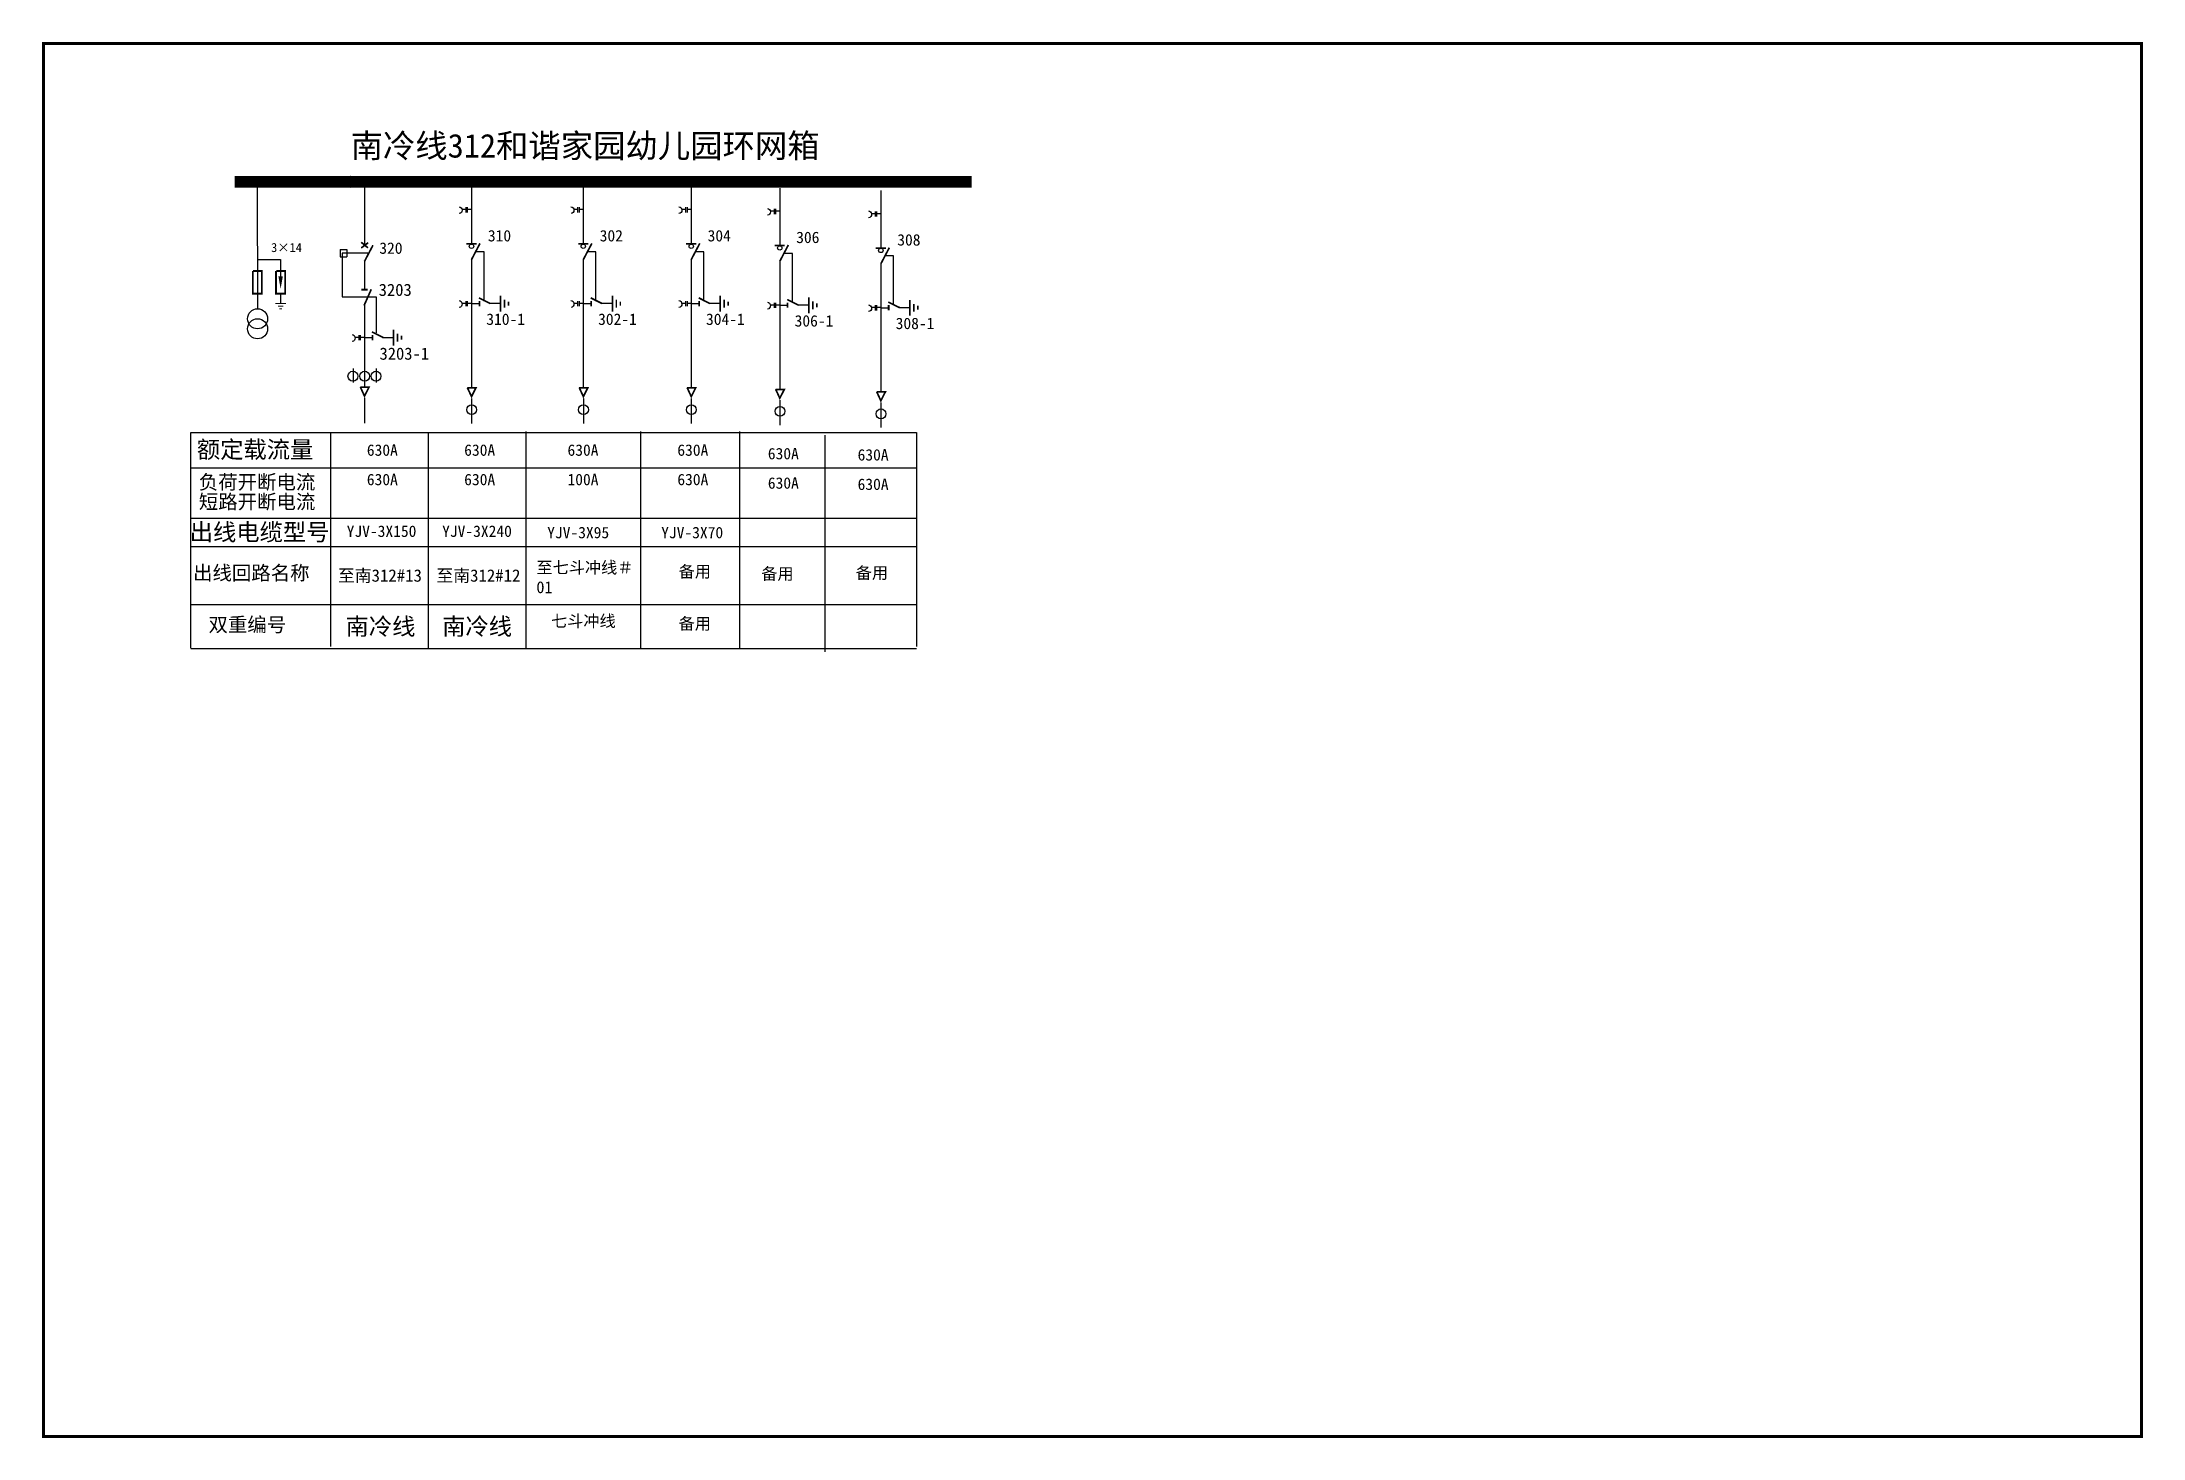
# Model space of a CAD drawing. Extents: x -2 to 344, y -245 to -15.
import ezdxf

# ---------------------------------------------------------------- set-up
doc = ezdxf.new("R2010")
doc.units = 0
doc.header["$LTSCALE"] = 0.774411
doc.linetypes.add('ACAD_ISO02W100', pattern=[15, 12, -3])
doc.linetypes.add('CENTER', pattern=[50.8, 31.75, -6.35, 6.35, -6.35])
doc.layers.get('0').update_dxf_attribs({"linetype": 'CONTINUOUS'})
doc.layers.add('2', color=7, linetype='CONTINUOUS')
doc.styles.add('HZ', font='')
doc.styles.get("Standard").update_dxf_attribs({"font": '', "height": 2.5})
doc.styles.add('字体', font='', dxfattribs={"height": 2.5})
doc.styles.get('HZ').set_extended_font_data('楷体_GB2312')
doc.styles.get('Standard').set_extended_font_data('SimSun')
doc.styles.get('字体').set_extended_font_data('楷体_GB2312')

# ---------------------------------------------------------------- blocks, each defined once
blk = doc.blocks.new('JD')
for points in [[(-2, 0.2), (-2, -0.2), (2, 0.2), (2, -0.2)], [(1, -1.2), (1, -0.8), (-1, -1.2), (-1, -0.8)], [(-0.5, -1.8), (-0.5, -2.2), (0.5, -1.8), (0.5, -2.2)]]:
    blk.add_trace(points)

msp = doc.modelspace()

# ---------------------------------------------------------------- linework, layer by layer
for p, q in [((33.32, -38.19), (33.35, -58.96)), ((50.98, -38.97), (50.98, -48.47)), ((68.6, -38.76), (68.6, -48.18)), ((87.01, -38.76), (87.01, -48.18)), ((104.78, -38.76), (104.78, -48.18)), ((119.37, -39.03), (119.37, -48.45)), ((136.01, -39.45), (136.01, -48.87)), ((33.34, -50.77), (37.17, -50.77)), ((37.17, -50.77), (37.17, -53.57)), ((46.98, -49.12), (46.98, -50.37)), ((46.98, -49.12), (48.1, -49.12)), ((46.98, -50.37), (48.1, -50.37)), ((48.1, -49.12), (48.1, -50.37)), ((50.98, -51.03), (50.98, -55.68)), ((68.6, -50.74), (68.6, -71.94)), ((87.01, -50.74), (87.01, -71.94)), ((104.78, -50.74), (104.78, -71.94)), ((119.37, -51.01), (119.37, -72.21)), ((136.01, -51.42), (136.01, -72.62)), ((37.17, -56.52), (37.17, -57.96)), ((50.98, -58), (50.98, -71.72)), ((68.6, -58.04), (69.9, -58.04)), ((71.59, -58), (73.36, -58)), ((87.01, -58.04), (88.31, -58.04)), ((90.01, -58), (91.77, -58)), ((104.78, -58.04), (106.08, -58.04)), ((107.78, -58), (109.54, -58)), ((119.37, -58.31), (120.66, -58.31)), ((122.36, -58.27), (124.12, -58.27)), ((136.01, -58.72), (137.3, -58.72)), ((139, -58.69), (140.77, -58.69)), ((50.98, -63.64), (52.28, -63.64)), ((53.97, -63.6), (55.74, -63.6)), ((49.11, -68.74), (49.11, -71.03)), ((52.92, -68.74), (52.92, -71.03)), ((22.38, -79.24), (141.86, -79.24)), ((22.38, -114.76), (22.38, -79.24)), ((45.38, -79.43), (45.38, -114.49)), ((77.56, -79.12), (77.56, -114.83)), ((96.43, -79.12), (96.43, -114.83)), ((112.71, -79.12), (112.71, -114.83)), ((141.86, -79.24), (141.86, -114.49)), ((126.81, -79.67), (126.81, -115.38)), ((22.45, -85.09), (141.87, -85.09)), ((22.45, -93.34), (141.87, -93.34)), ((22.45, -98), (141.87, -98)), ((141.86, -107.6), (22.38, -107.6)), ((141.86, -114.84), (22.38, -114.84))]:
    msp.add_line(p, q)
at = {"linetype": 'ACAD_ISO02W100'}
for p, q in [((47.33, -49.77), (47.33, -56.93)), ((51.54, -49.77), (47.33, -49.77)), ((47.33, -56.93), (52.88, -56.93)), ((52.88, -56.93), (52.88, -62.83))]:
    msp.add_line(p, q, dxfattribs=at)
at = {"linetype": 'CENTER'}
for p, q in [((50.98, -73.57), (50.98, -77.74)), ((68.61, -73.66), (68.61, -77.78)), ((87.02, -73.66), (87.02, -77.78)), ((104.79, -73.66), (104.79, -77.78)), ((119.37, -73.93), (119.37, -78.05)), ((136.01, -74.34), (136.01, -78.46))]:
    msp.add_line(p, q, dxfattribs=at)
at = {"color": 0, "linetype": 'Continuous'}
msp.add_line((61.48, -79.22), (61.48, -114.82), dxfattribs=at)
at = {"linetype": 'Continuous', "const_width": 0.5}
msp.add_lwpolyline([(-1.87, -15.25), (343.59, -15.25), (343.59, -244.48), (-1.87, -244.48)], close=True, dxfattribs=at)
for points, const_width in [([(29.58, -38.01), (150.94, -38.01)], 1.88), ([(50.44, -48.89), (51.58, -48.03)], 0.281), ([(50.45, -47.95), (51.55, -48.87)], 0.281), ([(50.98, -51.1), (52.38, -48.44)], 0.281), ([(67.77, -48.22), (69.43, -48.22)], 0.281), ([(68.6, -50.81), (70, -48.14)], 0.281), ([(86.18, -48.22), (87.84, -48.22)], 0.281), ([(87.01, -50.81), (88.42, -48.14)], 0.281), ([(103.95, -48.22), (105.61, -48.22)], 0.281), ([(104.78, -50.81), (106.19, -48.14)], 0.281), ([(118.54, -48.49), (120.19, -48.49)], 0.281), ([(119.37, -51.08), (120.77, -48.41)], 0.281), ([(135.18, -48.9), (136.84, -48.9)], 0.281), ([(136.01, -51.5), (137.41, -48.83)], 0.281), ([(32.59, -52.69), (32.59, -56.42), (34.08, -56.42), (34.08, -52.69), (32.64, -52.69)], 0.316), ([(36.42, -52.69), (36.42, -56.42), (37.92, -56.42), (37.92, -52.69), (36.47, -52.69)], 0.316), ([(50.47, -55.75), (51.51, -55.75)], 0.281), ([(50.92, -58.35), (52.1, -55.69)], 0.281), ([(69.82, -57.1), (71.7, -58.04)], 0.281), ([(69.9, -57.61), (69.9, -58.47)], 0.281), ([(88.24, -57.1), (90.11, -58.04)], 0.281), ([(88.31, -57.61), (88.31, -58.47)], 0.281), ([(106.01, -57.1), (107.88, -58.04)], 0.281), ([(106.08, -57.61), (106.08, -58.47)], 0.281), ([(120.59, -57.37), (122.47, -58.31)], 0.281), ([(120.66, -57.88), (120.66, -58.74)], 0.281), ([(137.23, -57.79), (139.11, -58.72)], 0.281), ([(137.3, -58.29), (137.3, -59.16)], 0.281), ([(52.2, -62.7), (54.08, -63.64)], 0.281), ([(52.28, -63.2), (52.28, -64.07)], 0.281), ([(50.29, -71.81), (51.72, -71.81), (50.98, -73.26), (50.3, -71.78)], 0.281), ([(67.91, -71.9), (69.34, -71.9), (68.61, -73.35), (67.92, -71.87)], 0.281), ([(86.32, -71.9), (87.75, -71.9), (87.02, -73.35), (86.34, -71.87)], 0.281), ([(104.09, -71.9), (105.52, -71.9), (104.79, -73.35), (104.11, -71.87)], 0.281), ([(118.67, -72.17), (120.11, -72.17), (119.37, -73.62), (118.69, -72.14)], 0.281), ([(135.31, -72.58), (136.75, -72.58), (136.01, -74.03), (135.33, -72.56)], 0.281)]:
    msp.add_lwpolyline(points, dxfattribs=dict(const_width=const_width))
for points, format in [([(66.56, -42.1, -0.877934), (66.58, -43.24)], "xyb"), ([(84.97, -42.1, -0.877934), (84.99, -43.24)], "xyb"), ([(102.74, -42.1, -0.877934), (102.76, -43.24)], "xyb"), ([(117.32, -42.37, -0.877934), (117.34, -43.51)], "xyb"), ([(133.96, -42.78, -0.877934), (133.99, -43.92)], "xyb"), ([(37.17, -53.53, 0.737, 0, 0), (37.17, -55.63, 0, 0, 0)], "xyseb"), ([(66.56, -57.54, -0.877934), (66.58, -58.68)], "xyb"), ([(84.97, -57.54, -0.877934), (84.99, -58.68)], "xyb"), ([(102.74, -57.54, -0.877934), (102.76, -58.68)], "xyb"), ([(117.32, -57.81, -0.877934), (117.34, -58.95)], "xyb"), ([(133.96, -58.23, -0.877934), (133.99, -59.37)], "xyb"), ([(48.93, -63.14, -0.877934), (48.96, -64.28)], "xyb")]:
    msp.add_lwpolyline(points, format=format)
for points in [[(67.65, -42.58), (67.06, -42.58)], [(67.65, -42.19), (67.65, -43.04)], [(67.91, -42.19), (67.91, -43.04)], [(68.59, -42.58), (67.91, -42.58)], [(86.07, -42.58), (85.48, -42.58)], [(86.07, -42.19), (86.07, -43.04)], [(86.33, -42.19), (86.33, -43.04)], [(87.01, -42.58), (86.33, -42.58)], [(103.84, -42.58), (103.24, -42.58)], [(103.84, -42.19), (103.84, -43.04)], [(104.1, -42.19), (104.1, -43.04)], [(104.78, -42.58), (104.1, -42.58)], [(118.42, -42.85), (117.83, -42.85)], [(118.42, -42.46), (118.42, -43.31)], [(118.68, -42.46), (118.68, -43.31)], [(119.36, -42.85), (118.68, -42.85)], [(135.06, -43.27), (134.47, -43.27)], [(135.06, -42.87), (135.06, -43.73)], [(135.32, -42.87), (135.32, -43.73)], [(136, -43.27), (135.32, -43.27)], [(67.65, -58.02), (67.06, -58.02)], [(67.65, -57.63), (67.65, -58.49)], [(67.91, -57.63), (67.91, -58.49)], [(68.59, -58.02), (67.91, -58.02)], [(86.07, -58.02), (85.48, -58.02)], [(86.07, -57.63), (86.07, -58.49)], [(86.33, -57.63), (86.33, -58.49)], [(87.01, -58.02), (86.33, -58.02)], [(103.84, -58.02), (103.24, -58.02)], [(103.84, -57.63), (103.84, -58.49)], [(104.1, -57.63), (104.1, -58.49)], [(104.78, -58.02), (104.1, -58.02)], [(118.42, -58.29), (117.83, -58.29)], [(118.42, -57.9), (118.42, -58.75)], [(118.68, -57.9), (118.68, -58.75)], [(119.36, -58.29), (118.68, -58.29)], [(135.06, -58.71), (134.47, -58.71)], [(135.06, -58.32), (135.06, -59.17)], [(135.32, -58.32), (135.32, -59.17)], [(136, -58.71), (135.32, -58.71)], [(50.03, -63.62), (49.44, -63.62)], [(50.03, -63.23), (50.03, -64.08)], [(50.29, -63.23), (50.29, -64.08)], [(50.97, -63.62), (50.29, -63.62)]]:
    msp.add_lwpolyline(points)
at = {"linetype": 'ACAD_ISO02W100'}
for points in [[(70.69, -57.62), (70.69, -49.51), (69.29, -49.51)], [(89.1, -57.62), (89.1, -49.51), (87.7, -49.51)], [(106.87, -57.62), (106.87, -49.51), (105.47, -49.51)], [(121.46, -57.89), (121.46, -49.78), (120.05, -49.78)], [(138.1, -58.31), (138.1, -50.19), (136.69, -50.19)]]:
    msp.add_lwpolyline(points, dxfattribs=at)
for centre, radius in [((48.68, -38.03), 0.933), ((68.6, -48.61), 0.36), ((87.01, -48.61), 0.36), ((104.78, -48.61), 0.36), ((119.37, -48.88), 0.36), ((136.01, -49.3), 0.36), ((33.38, -60.54), 1.65), ((33.38, -62.19), 1.65), ((49.07, -69.99), 0.812), ((51, -69.99), 0.812), ((52.88, -69.99), 0.812), ((68.63, -75.51), 0.812), ((87.04, -75.51), 0.812), ((104.81, -75.51), 0.812), ((119.4, -75.77), 0.812), ((136.04, -76.19), 0.812)]:
    msp.add_circle(centre, radius)

# ---------------------------------------------------------------- block references
at = {"xscale": 0.4419878777359827, "yscale": 0.4419878776748192, "zscale": 0.4419878777534125}
msp.add_blockref('JD', (37.19, -58.03), dxfattribs=at)
at = {"xscale": 0.65625, "yscale": 0.65625, "zscale": 0.65625, "rotation": 90}
for p in [(73.38, -58.05), (91.8, -58.05), (109.57, -58.05), (124.15, -58.32), (140.79, -58.74), (55.76, -63.65)]:
    msp.add_blockref('JD', p, dxfattribs=at)

# ---------------------------------------------------------------- texts
for s, height, p in [('3×14', 1.494, (35.6, -49.56)), ('320', 1.875, (53.42, -49.85)), ('310', 1.875, (71.3, -47.81)), ('302', 1.875, (89.71, -47.81)), ('304', 1.875, (107.48, -47.81)), ('306', 1.875, (122.07, -48.08)), ('308', 1.875, (138.71, -48.49)), ('3203', 2, (53.32, -56.78)), ('310-1', 1.875, (71.04, -61.55)), ('302-1', 1.875, (89.45, -61.55)), ('304-1', 1.875, (107.22, -61.55)), ('306-1', 1.875, (121.81, -61.82)), ('308-1', 1.875, (138.45, -62.24)), ('3203-1', 2, (53.45, -67.28)), ('630A', 1.875, (51.37, -83.09)), ('630A', 1.875, (67.4, -83.09)), ('630A', 1.875, (84.41, -83.09)), ('630A', 1.875, (102.5, -83.09)), ('630A', 1.875, (117.4, -83.67)), ('630A', 1.875, (132.18, -83.87)), ('630A', 1.875, (51.37, -87.93)), ('630A', 1.875, (67.4, -87.93)), ('100A', 1.875, (84.41, -87.93)), ('630A', 1.875, (102.5, -87.93)), ('630A', 1.875, (117.4, -88.51)), ('630A', 1.875, (132.18, -88.71)), ('YJV-3X150', 1.875, (48.05, -96.44)), ('YJV-3X240', 1.875, (63.77, -96.44)), ('YJV-3X95', 1.875, (81.07, -96.66)), ('YJV-3X70', 1.875, (99.84, -96.66))]:
    msp.add_text(s, height=height).set_placement(p)
at = {"style": 'HZ'}
for s, height, p in [('额定载流量', 2.812, (23.38, -83.46)), ('负荷开断电流', 2.344, (23.7, -88.59)), ('短路开断电流', 2.344, (23.7, -91.83)), ('出线电缆型号', 2.812, (22.2, -97.05)), ('出线回路名称', 2.344, (22.75, -103.54)), ('至南312#13', 2.031, (46.61, -103.81)), ('至南312#12', 2.031, (62.83, -103.81)), ('双重编号', 2.344, (25.29, -112.05)), ('南冷线', 2.812, (47.86, -112.58)), ('南冷线', 2.812, (63.77, -112.58))]:
    msp.add_text(s, height=height, dxfattribs=at).set_placement(p)
at = {"color": 0, "linetype": 'Continuous', "char_height": 1.951, "attachment_point": 1, "style": 'HZ'}
for s, insert, width in [('至七斗冲线＃01', (79.29, -100.5), 16.8839), ('备用', (102.71, -101.16), 11.1685), ('备用', (116.32, -101.52), 11.1685), ('备用', (131.87, -101.38), 11.1685), ('七斗冲线', (81.7, -109.3), 11.1685), ('备用', (102.71, -109.73), 11.1685)]:
    msp.add_mtext(s, dxfattribs=dict(at, insert=insert, width=width))
at = {"layer": '2', "color": 7, "insert": (48.69, -30.11), "char_height": 3.9062, "width": 83.0504, "attachment_point": 1, "style": '字体'}
msp.add_mtext('{\\fSimSun|b0|i0|c134|p2;南冷线}312{\\fSimSun|b0|i0|c134|p2;和谐家园幼儿园环网箱}', dxfattribs=at)

doc.saveas('drawing.dxf')
